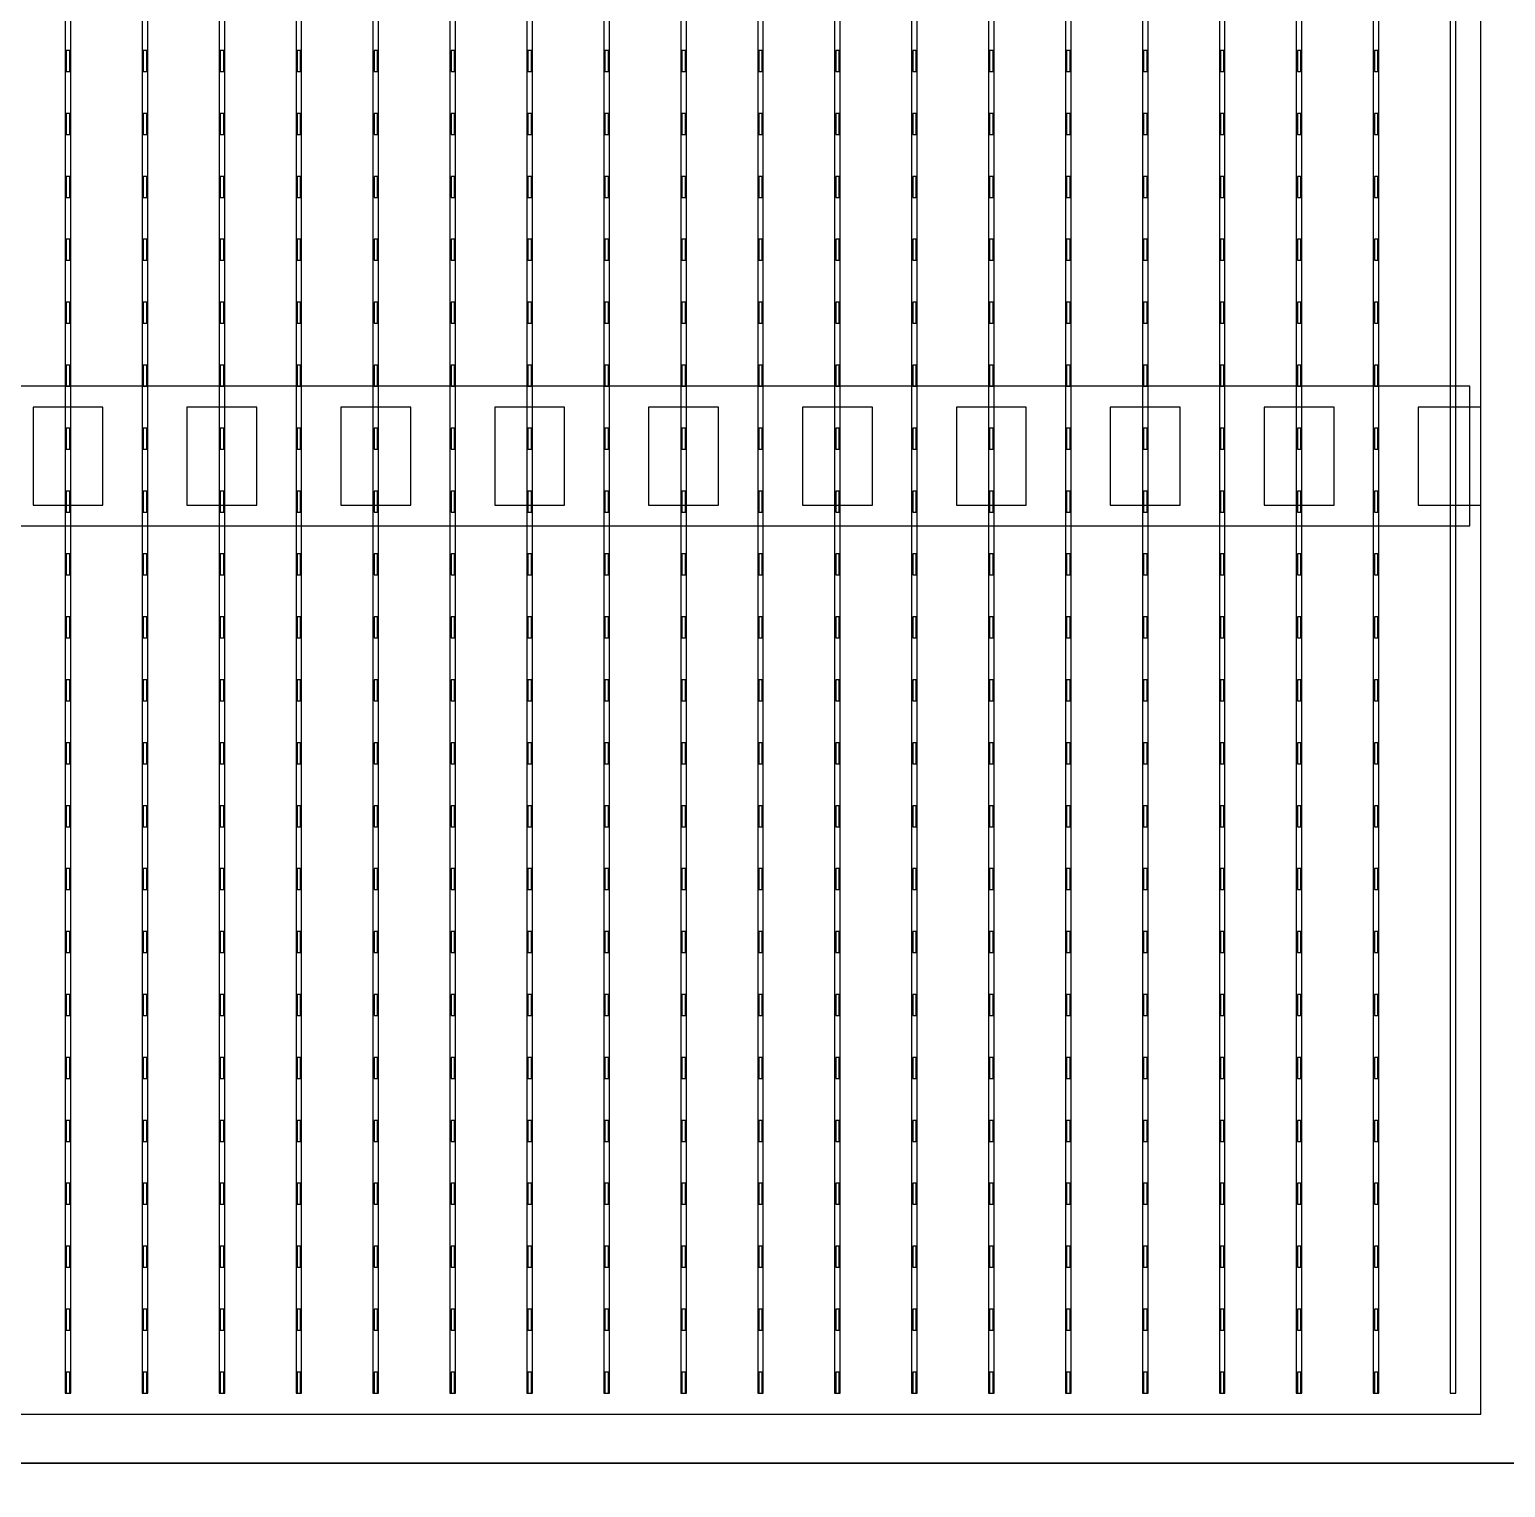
# Model space of a CAD drawing. Header units: millimetres. Extents: x -18 to 142, y -7 to 153.
# Drawn here: x 72.34 to 82.89, y 103.83 to 114.25 of the extents above; entities that cross this region are included whole.
import ezdxf

# ---------------------------------------------------------------- set-up
doc = ezdxf.new("R2010")
doc.units = ezdxf.units.MM
for name, color, linetype in [('BUSBARS', 3, 'Continuous'), ('CELLS', 5, 'Continuous'), ('CONTACT_PADS', 2, 'Continuous'), ('DICING', 4, 'Continuous'), ('FINGERS', 1, 'Continuous'), ('INSULATION', 2, 'Continuous')]:
    doc.layers.add(name, color=color, linetype=linetype)

msp = doc.modelspace()

# ---------------------------------------------------------------- linework, layer by layer
at = {"layer": 'BUSBARS'}
msp.add_lwpolyline([(82.64, 110.7), (82.64, 111.7), (62.6, 111.7), (62.6, 110.7), (82.64, 110.7)], close=True, dxfattribs=at)
at = {"layer": 'CELLS'}
for points in [[(83.07, 104), (83.07, 124.9), (62.17, 124.9), (62.17, 104), (83.07, 104)], [(83.07, 83.1), (83.07, 104), (62.17, 104), (62.17, 83.1), (83.07, 83.1)]]:
    msp.add_lwpolyline(points, close=True, dxfattribs=at)
at = {"layer": 'CONTACT_PADS'}
for points in [[(72.633, 113.95), (72.633, 114.1), (72.608, 114.1), (72.608, 113.95), (72.633, 113.95)], [(73.183, 113.95), (73.183, 114.1), (73.158, 114.1), (73.158, 113.95), (73.183, 113.95)], [(73.733, 113.95), (73.733, 114.1), (73.708, 114.1), (73.708, 113.95), (73.733, 113.95)], [(74.283, 113.95), (74.283, 114.1), (74.258, 114.1), (74.258, 113.95), (74.283, 113.95)], [(74.833, 113.95), (74.833, 114.1), (74.808, 114.1), (74.808, 113.95), (74.833, 113.95)], [(75.383, 113.95), (75.383, 114.1), (75.358, 114.1), (75.358, 113.95), (75.383, 113.95)], [(75.933, 113.95), (75.933, 114.1), (75.908, 114.1), (75.908, 113.95), (75.933, 113.95)], [(76.483, 113.95), (76.483, 114.1), (76.458, 114.1), (76.458, 113.95), (76.483, 113.95)], [(77.033, 113.95), (77.033, 114.1), (77.008, 114.1), (77.008, 113.95), (77.033, 113.95)], [(77.583, 113.95), (77.583, 114.1), (77.558, 114.1), (77.558, 113.95), (77.583, 113.95)], [(78.133, 113.95), (78.133, 114.1), (78.108, 114.1), (78.108, 113.95), (78.133, 113.95)], [(78.683, 113.95), (78.683, 114.1), (78.658, 114.1), (78.658, 113.95), (78.683, 113.95)], [(79.233, 113.95), (79.233, 114.1), (79.208, 114.1), (79.208, 113.95), (79.233, 113.95)], [(79.783, 113.95), (79.783, 114.1), (79.758, 114.1), (79.758, 113.95), (79.783, 113.95)], [(80.333, 113.95), (80.333, 114.1), (80.308, 114.1), (80.308, 113.95), (80.333, 113.95)], [(80.883, 113.95), (80.883, 114.1), (80.858, 114.1), (80.858, 113.95), (80.883, 113.95)], [(81.433, 113.95), (81.433, 114.1), (81.408, 114.1), (81.408, 113.95), (81.433, 113.95)], [(81.983, 113.95), (81.983, 114.1), (81.958, 114.1), (81.958, 113.95), (81.983, 113.95)], [(72.633, 113.5), (72.633, 113.65), (72.608, 113.65), (72.608, 113.5), (72.633, 113.5)], [(73.183, 113.5), (73.183, 113.65), (73.158, 113.65), (73.158, 113.5), (73.183, 113.5)], [(73.733, 113.5), (73.733, 113.65), (73.708, 113.65), (73.708, 113.5), (73.733, 113.5)], [(74.283, 113.5), (74.283, 113.65), (74.258, 113.65), (74.258, 113.5), (74.283, 113.5)], [(74.833, 113.5), (74.833, 113.65), (74.808, 113.65), (74.808, 113.5), (74.833, 113.5)], [(75.383, 113.5), (75.383, 113.65), (75.358, 113.65), (75.358, 113.5), (75.383, 113.5)], [(75.933, 113.5), (75.933, 113.65), (75.908, 113.65), (75.908, 113.5), (75.933, 113.5)], [(76.483, 113.5), (76.483, 113.65), (76.458, 113.65), (76.458, 113.5), (76.483, 113.5)], [(77.033, 113.5), (77.033, 113.65), (77.008, 113.65), (77.008, 113.5), (77.033, 113.5)], [(77.583, 113.5), (77.583, 113.65), (77.558, 113.65), (77.558, 113.5), (77.583, 113.5)], [(78.133, 113.5), (78.133, 113.65), (78.108, 113.65), (78.108, 113.5), (78.133, 113.5)], [(78.683, 113.5), (78.683, 113.65), (78.658, 113.65), (78.658, 113.5), (78.683, 113.5)], [(79.233, 113.5), (79.233, 113.65), (79.208, 113.65), (79.208, 113.5), (79.233, 113.5)], [(79.783, 113.5), (79.783, 113.65), (79.758, 113.65), (79.758, 113.5), (79.783, 113.5)], [(80.333, 113.5), (80.333, 113.65), (80.308, 113.65), (80.308, 113.5), (80.333, 113.5)], [(80.883, 113.5), (80.883, 113.65), (80.858, 113.65), (80.858, 113.5), (80.883, 113.5)], [(81.433, 113.5), (81.433, 113.65), (81.408, 113.65), (81.408, 113.5), (81.433, 113.5)], [(81.983, 113.5), (81.983, 113.65), (81.958, 113.65), (81.958, 113.5), (81.983, 113.5)], [(72.633, 113.05), (72.633, 113.2), (72.608, 113.2), (72.608, 113.05), (72.633, 113.05)], [(73.183, 113.05), (73.183, 113.2), (73.158, 113.2), (73.158, 113.05), (73.183, 113.05)], [(73.733, 113.05), (73.733, 113.2), (73.708, 113.2), (73.708, 113.05), (73.733, 113.05)], [(74.283, 113.05), (74.283, 113.2), (74.258, 113.2), (74.258, 113.05), (74.283, 113.05)], [(74.833, 113.05), (74.833, 113.2), (74.808, 113.2), (74.808, 113.05), (74.833, 113.05)], [(75.383, 113.05), (75.383, 113.2), (75.358, 113.2), (75.358, 113.05), (75.383, 113.05)], [(75.933, 113.05), (75.933, 113.2), (75.908, 113.2), (75.908, 113.05), (75.933, 113.05)], [(76.483, 113.05), (76.483, 113.2), (76.458, 113.2), (76.458, 113.05), (76.483, 113.05)], [(77.033, 113.05), (77.033, 113.2), (77.008, 113.2), (77.008, 113.05), (77.033, 113.05)], [(77.583, 113.05), (77.583, 113.2), (77.558, 113.2), (77.558, 113.05), (77.583, 113.05)], [(78.133, 113.05), (78.133, 113.2), (78.108, 113.2), (78.108, 113.05), (78.133, 113.05)], [(78.683, 113.05), (78.683, 113.2), (78.658, 113.2), (78.658, 113.05), (78.683, 113.05)], [(79.233, 113.05), (79.233, 113.2), (79.208, 113.2), (79.208, 113.05), (79.233, 113.05)], [(79.783, 113.05), (79.783, 113.2), (79.758, 113.2), (79.758, 113.05), (79.783, 113.05)], [(80.333, 113.05), (80.333, 113.2), (80.308, 113.2), (80.308, 113.05), (80.333, 113.05)], [(80.883, 113.05), (80.883, 113.2), (80.858, 113.2), (80.858, 113.05), (80.883, 113.05)], [(81.433, 113.05), (81.433, 113.2), (81.408, 113.2), (81.408, 113.05), (81.433, 113.05)], [(81.983, 113.05), (81.983, 113.2), (81.958, 113.2), (81.958, 113.05), (81.983, 113.05)], [(72.633, 112.6), (72.633, 112.75), (72.608, 112.75), (72.608, 112.6), (72.633, 112.6)], [(73.183, 112.6), (73.183, 112.75), (73.158, 112.75), (73.158, 112.6), (73.183, 112.6)], [(73.733, 112.6), (73.733, 112.75), (73.708, 112.75), (73.708, 112.6), (73.733, 112.6)], [(74.283, 112.6), (74.283, 112.75), (74.258, 112.75), (74.258, 112.6), (74.283, 112.6)], [(74.833, 112.6), (74.833, 112.75), (74.808, 112.75), (74.808, 112.6), (74.833, 112.6)], [(75.383, 112.6), (75.383, 112.75), (75.358, 112.75), (75.358, 112.6), (75.383, 112.6)], [(75.933, 112.6), (75.933, 112.75), (75.908, 112.75), (75.908, 112.6), (75.933, 112.6)], [(76.483, 112.6), (76.483, 112.75), (76.458, 112.75), (76.458, 112.6), (76.483, 112.6)], [(77.033, 112.6), (77.033, 112.75), (77.008, 112.75), (77.008, 112.6), (77.033, 112.6)], [(77.583, 112.6), (77.583, 112.75), (77.558, 112.75), (77.558, 112.6), (77.583, 112.6)], [(78.133, 112.6), (78.133, 112.75), (78.108, 112.75), (78.108, 112.6), (78.133, 112.6)], [(78.683, 112.6), (78.683, 112.75), (78.658, 112.75), (78.658, 112.6), (78.683, 112.6)], [(79.233, 112.6), (79.233, 112.75), (79.208, 112.75), (79.208, 112.6), (79.233, 112.6)], [(79.783, 112.6), (79.783, 112.75), (79.758, 112.75), (79.758, 112.6), (79.783, 112.6)], [(80.333, 112.6), (80.333, 112.75), (80.308, 112.75), (80.308, 112.6), (80.333, 112.6)], [(80.883, 112.6), (80.883, 112.75), (80.858, 112.75), (80.858, 112.6), (80.883, 112.6)], [(81.433, 112.6), (81.433, 112.75), (81.408, 112.75), (81.408, 112.6), (81.433, 112.6)], [(81.983, 112.6), (81.983, 112.75), (81.958, 112.75), (81.958, 112.6), (81.983, 112.6)], [(72.633, 112.15), (72.633, 112.3), (72.608, 112.3), (72.608, 112.15), (72.633, 112.15)], [(73.183, 112.15), (73.183, 112.3), (73.158, 112.3), (73.158, 112.15), (73.183, 112.15)], [(73.733, 112.15), (73.733, 112.3), (73.708, 112.3), (73.708, 112.15), (73.733, 112.15)], [(74.283, 112.15), (74.283, 112.3), (74.258, 112.3), (74.258, 112.15), (74.283, 112.15)], [(74.833, 112.15), (74.833, 112.3), (74.808, 112.3), (74.808, 112.15), (74.833, 112.15)], [(75.383, 112.15), (75.383, 112.3), (75.358, 112.3), (75.358, 112.15), (75.383, 112.15)], [(75.933, 112.15), (75.933, 112.3), (75.908, 112.3), (75.908, 112.15), (75.933, 112.15)], [(76.483, 112.15), (76.483, 112.3), (76.458, 112.3), (76.458, 112.15), (76.483, 112.15)], [(77.033, 112.15), (77.033, 112.3), (77.008, 112.3), (77.008, 112.15), (77.033, 112.15)], [(77.583, 112.15), (77.583, 112.3), (77.558, 112.3), (77.558, 112.15), (77.583, 112.15)], [(78.133, 112.15), (78.133, 112.3), (78.108, 112.3), (78.108, 112.15), (78.133, 112.15)], [(78.683, 112.15), (78.683, 112.3), (78.658, 112.3), (78.658, 112.15), (78.683, 112.15)], [(79.233, 112.15), (79.233, 112.3), (79.208, 112.3), (79.208, 112.15), (79.233, 112.15)], [(79.783, 112.15), (79.783, 112.3), (79.758, 112.3), (79.758, 112.15), (79.783, 112.15)], [(80.333, 112.15), (80.333, 112.3), (80.308, 112.3), (80.308, 112.15), (80.333, 112.15)], [(80.883, 112.15), (80.883, 112.3), (80.858, 112.3), (80.858, 112.15), (80.883, 112.15)], [(81.433, 112.15), (81.433, 112.3), (81.408, 112.3), (81.408, 112.15), (81.433, 112.15)], [(81.983, 112.15), (81.983, 112.3), (81.958, 112.3), (81.958, 112.15), (81.983, 112.15)], [(72.633, 111.7), (72.633, 111.85), (72.608, 111.85), (72.608, 111.7), (72.633, 111.7)], [(73.183, 111.7), (73.183, 111.85), (73.158, 111.85), (73.158, 111.7), (73.183, 111.7)], [(73.733, 111.7), (73.733, 111.85), (73.708, 111.85), (73.708, 111.7), (73.733, 111.7)], [(74.283, 111.7), (74.283, 111.85), (74.258, 111.85), (74.258, 111.7), (74.283, 111.7)], [(74.833, 111.7), (74.833, 111.85), (74.808, 111.85), (74.808, 111.7), (74.833, 111.7)], [(75.383, 111.7), (75.383, 111.85), (75.358, 111.85), (75.358, 111.7), (75.383, 111.7)], [(75.933, 111.7), (75.933, 111.85), (75.908, 111.85), (75.908, 111.7), (75.933, 111.7)], [(76.483, 111.7), (76.483, 111.85), (76.458, 111.85), (76.458, 111.7), (76.483, 111.7)], [(77.033, 111.7), (77.033, 111.85), (77.008, 111.85), (77.008, 111.7), (77.033, 111.7)], [(77.583, 111.7), (77.583, 111.85), (77.558, 111.85), (77.558, 111.7), (77.583, 111.7)], [(78.133, 111.7), (78.133, 111.85), (78.108, 111.85), (78.108, 111.7), (78.133, 111.7)], [(78.683, 111.7), (78.683, 111.85), (78.658, 111.85), (78.658, 111.7), (78.683, 111.7)], [(79.233, 111.7), (79.233, 111.85), (79.208, 111.85), (79.208, 111.7), (79.233, 111.7)], [(79.783, 111.7), (79.783, 111.85), (79.758, 111.85), (79.758, 111.7), (79.783, 111.7)], [(80.333, 111.7), (80.333, 111.85), (80.308, 111.85), (80.308, 111.7), (80.333, 111.7)], [(80.883, 111.7), (80.883, 111.85), (80.858, 111.85), (80.858, 111.7), (80.883, 111.7)], [(81.433, 111.7), (81.433, 111.85), (81.408, 111.85), (81.408, 111.7), (81.433, 111.7)], [(81.983, 111.7), (81.983, 111.85), (81.958, 111.85), (81.958, 111.7), (81.983, 111.7)], [(72.633, 111.25), (72.633, 111.4), (72.608, 111.4), (72.608, 111.25), (72.633, 111.25)], [(73.183, 111.25), (73.183, 111.4), (73.158, 111.4), (73.158, 111.25), (73.183, 111.25)], [(73.733, 111.25), (73.733, 111.4), (73.708, 111.4), (73.708, 111.25), (73.733, 111.25)], [(74.283, 111.25), (74.283, 111.4), (74.258, 111.4), (74.258, 111.25), (74.283, 111.25)], [(74.833, 111.25), (74.833, 111.4), (74.808, 111.4), (74.808, 111.25), (74.833, 111.25)], [(75.383, 111.25), (75.383, 111.4), (75.358, 111.4), (75.358, 111.25), (75.383, 111.25)], [(75.933, 111.25), (75.933, 111.4), (75.908, 111.4), (75.908, 111.25), (75.933, 111.25)], [(76.483, 111.25), (76.483, 111.4), (76.458, 111.4), (76.458, 111.25), (76.483, 111.25)], [(77.033, 111.25), (77.033, 111.4), (77.008, 111.4), (77.008, 111.25), (77.033, 111.25)], [(77.583, 111.25), (77.583, 111.4), (77.558, 111.4), (77.558, 111.25), (77.583, 111.25)], [(78.133, 111.25), (78.133, 111.4), (78.108, 111.4), (78.108, 111.25), (78.133, 111.25)], [(78.683, 111.25), (78.683, 111.4), (78.658, 111.4), (78.658, 111.25), (78.683, 111.25)], [(79.233, 111.25), (79.233, 111.4), (79.208, 111.4), (79.208, 111.25), (79.233, 111.25)], [(79.783, 111.25), (79.783, 111.4), (79.758, 111.4), (79.758, 111.25), (79.783, 111.25)], [(80.333, 111.25), (80.333, 111.4), (80.308, 111.4), (80.308, 111.25), (80.333, 111.25)], [(80.883, 111.25), (80.883, 111.4), (80.858, 111.4), (80.858, 111.25), (80.883, 111.25)], [(81.433, 111.25), (81.433, 111.4), (81.408, 111.4), (81.408, 111.25), (81.433, 111.25)], [(81.983, 111.25), (81.983, 111.4), (81.958, 111.4), (81.958, 111.25), (81.983, 111.25)], [(72.633, 110.8), (72.633, 110.95), (72.608, 110.95), (72.608, 110.8), (72.633, 110.8)], [(73.183, 110.8), (73.183, 110.95), (73.158, 110.95), (73.158, 110.8), (73.183, 110.8)], [(73.733, 110.8), (73.733, 110.95), (73.708, 110.95), (73.708, 110.8), (73.733, 110.8)], [(74.283, 110.8), (74.283, 110.95), (74.258, 110.95), (74.258, 110.8), (74.283, 110.8)], [(74.833, 110.8), (74.833, 110.95), (74.808, 110.95), (74.808, 110.8), (74.833, 110.8)], [(75.383, 110.8), (75.383, 110.95), (75.358, 110.95), (75.358, 110.8), (75.383, 110.8)], [(75.933, 110.8), (75.933, 110.95), (75.908, 110.95), (75.908, 110.8), (75.933, 110.8)], [(76.483, 110.8), (76.483, 110.95), (76.458, 110.95), (76.458, 110.8), (76.483, 110.8)], [(77.033, 110.8), (77.033, 110.95), (77.008, 110.95), (77.008, 110.8), (77.033, 110.8)], [(77.583, 110.8), (77.583, 110.95), (77.558, 110.95), (77.558, 110.8), (77.583, 110.8)], [(78.133, 110.8), (78.133, 110.95), (78.108, 110.95), (78.108, 110.8), (78.133, 110.8)], [(78.683, 110.8), (78.683, 110.95), (78.658, 110.95), (78.658, 110.8), (78.683, 110.8)], [(79.233, 110.8), (79.233, 110.95), (79.208, 110.95), (79.208, 110.8), (79.233, 110.8)], [(79.783, 110.8), (79.783, 110.95), (79.758, 110.95), (79.758, 110.8), (79.783, 110.8)], [(80.333, 110.8), (80.333, 110.95), (80.308, 110.95), (80.308, 110.8), (80.333, 110.8)], [(80.883, 110.8), (80.883, 110.95), (80.858, 110.95), (80.858, 110.8), (80.883, 110.8)], [(81.433, 110.8), (81.433, 110.95), (81.408, 110.95), (81.408, 110.8), (81.433, 110.8)], [(81.983, 110.8), (81.983, 110.95), (81.958, 110.95), (81.958, 110.8), (81.983, 110.8)], [(72.633, 110.35), (72.633, 110.5), (72.608, 110.5), (72.608, 110.35), (72.633, 110.35)], [(73.183, 110.35), (73.183, 110.5), (73.158, 110.5), (73.158, 110.35), (73.183, 110.35)], [(73.733, 110.35), (73.733, 110.5), (73.708, 110.5), (73.708, 110.35), (73.733, 110.35)], [(74.283, 110.35), (74.283, 110.5), (74.258, 110.5), (74.258, 110.35), (74.283, 110.35)], [(74.833, 110.35), (74.833, 110.5), (74.808, 110.5), (74.808, 110.35), (74.833, 110.35)], [(75.383, 110.35), (75.383, 110.5), (75.358, 110.5), (75.358, 110.35), (75.383, 110.35)], [(75.933, 110.35), (75.933, 110.5), (75.908, 110.5), (75.908, 110.35), (75.933, 110.35)], [(76.483, 110.35), (76.483, 110.5), (76.458, 110.5), (76.458, 110.35), (76.483, 110.35)], [(77.033, 110.35), (77.033, 110.5), (77.008, 110.5), (77.008, 110.35), (77.033, 110.35)], [(77.583, 110.35), (77.583, 110.5), (77.558, 110.5), (77.558, 110.35), (77.583, 110.35)], [(78.133, 110.35), (78.133, 110.5), (78.108, 110.5), (78.108, 110.35), (78.133, 110.35)], [(78.683, 110.35), (78.683, 110.5), (78.658, 110.5), (78.658, 110.35), (78.683, 110.35)], [(79.233, 110.35), (79.233, 110.5), (79.208, 110.5), (79.208, 110.35), (79.233, 110.35)], [(79.783, 110.35), (79.783, 110.5), (79.758, 110.5), (79.758, 110.35), (79.783, 110.35)], [(80.333, 110.35), (80.333, 110.5), (80.308, 110.5), (80.308, 110.35), (80.333, 110.35)], [(80.883, 110.35), (80.883, 110.5), (80.858, 110.5), (80.858, 110.35), (80.883, 110.35)], [(81.433, 110.35), (81.433, 110.5), (81.408, 110.5), (81.408, 110.35), (81.433, 110.35)], [(81.983, 110.35), (81.983, 110.5), (81.958, 110.5), (81.958, 110.35), (81.983, 110.35)], [(72.633, 109.9), (72.633, 110.05), (72.608, 110.05), (72.608, 109.9), (72.633, 109.9)], [(73.183, 109.9), (73.183, 110.05), (73.158, 110.05), (73.158, 109.9), (73.183, 109.9)], [(73.733, 109.9), (73.733, 110.05), (73.708, 110.05), (73.708, 109.9), (73.733, 109.9)], [(74.283, 109.9), (74.283, 110.05), (74.258, 110.05), (74.258, 109.9), (74.283, 109.9)], [(74.833, 109.9), (74.833, 110.05), (74.808, 110.05), (74.808, 109.9), (74.833, 109.9)], [(75.383, 109.9), (75.383, 110.05), (75.358, 110.05), (75.358, 109.9), (75.383, 109.9)], [(75.933, 109.9), (75.933, 110.05), (75.908, 110.05), (75.908, 109.9), (75.933, 109.9)], [(76.483, 109.9), (76.483, 110.05), (76.458, 110.05), (76.458, 109.9), (76.483, 109.9)], [(77.033, 109.9), (77.033, 110.05), (77.008, 110.05), (77.008, 109.9), (77.033, 109.9)], [(77.583, 109.9), (77.583, 110.05), (77.558, 110.05), (77.558, 109.9), (77.583, 109.9)], [(78.133, 109.9), (78.133, 110.05), (78.108, 110.05), (78.108, 109.9), (78.133, 109.9)], [(78.683, 109.9), (78.683, 110.05), (78.658, 110.05), (78.658, 109.9), (78.683, 109.9)], [(79.233, 109.9), (79.233, 110.05), (79.208, 110.05), (79.208, 109.9), (79.233, 109.9)], [(79.783, 109.9), (79.783, 110.05), (79.758, 110.05), (79.758, 109.9), (79.783, 109.9)], [(80.333, 109.9), (80.333, 110.05), (80.308, 110.05), (80.308, 109.9), (80.333, 109.9)], [(80.883, 109.9), (80.883, 110.05), (80.858, 110.05), (80.858, 109.9), (80.883, 109.9)], [(81.433, 109.9), (81.433, 110.05), (81.408, 110.05), (81.408, 109.9), (81.433, 109.9)], [(81.983, 109.9), (81.983, 110.05), (81.958, 110.05), (81.958, 109.9), (81.983, 109.9)], [(72.633, 109.45), (72.633, 109.6), (72.608, 109.6), (72.608, 109.45), (72.633, 109.45)], [(73.183, 109.45), (73.183, 109.6), (73.158, 109.6), (73.158, 109.45), (73.183, 109.45)], [(73.733, 109.45), (73.733, 109.6), (73.708, 109.6), (73.708, 109.45), (73.733, 109.45)], [(74.283, 109.45), (74.283, 109.6), (74.258, 109.6), (74.258, 109.45), (74.283, 109.45)], [(74.833, 109.45), (74.833, 109.6), (74.808, 109.6), (74.808, 109.45), (74.833, 109.45)], [(75.383, 109.45), (75.383, 109.6), (75.358, 109.6), (75.358, 109.45), (75.383, 109.45)], [(75.933, 109.45), (75.933, 109.6), (75.908, 109.6), (75.908, 109.45), (75.933, 109.45)], [(76.483, 109.45), (76.483, 109.6), (76.458, 109.6), (76.458, 109.45), (76.483, 109.45)], [(77.033, 109.45), (77.033, 109.6), (77.008, 109.6), (77.008, 109.45), (77.033, 109.45)], [(77.583, 109.45), (77.583, 109.6), (77.558, 109.6), (77.558, 109.45), (77.583, 109.45)], [(78.133, 109.45), (78.133, 109.6), (78.108, 109.6), (78.108, 109.45), (78.133, 109.45)], [(78.683, 109.45), (78.683, 109.6), (78.658, 109.6), (78.658, 109.45), (78.683, 109.45)], [(79.233, 109.45), (79.233, 109.6), (79.208, 109.6), (79.208, 109.45), (79.233, 109.45)], [(79.783, 109.45), (79.783, 109.6), (79.758, 109.6), (79.758, 109.45), (79.783, 109.45)], [(80.333, 109.45), (80.333, 109.6), (80.308, 109.6), (80.308, 109.45), (80.333, 109.45)], [(80.883, 109.45), (80.883, 109.6), (80.858, 109.6), (80.858, 109.45), (80.883, 109.45)], [(81.433, 109.45), (81.433, 109.6), (81.408, 109.6), (81.408, 109.45), (81.433, 109.45)], [(81.983, 109.45), (81.983, 109.6), (81.958, 109.6), (81.958, 109.45), (81.983, 109.45)], [(72.633, 109), (72.633, 109.15), (72.608, 109.15), (72.608, 109), (72.633, 109)], [(73.183, 109), (73.183, 109.15), (73.158, 109.15), (73.158, 109), (73.183, 109)], [(73.733, 109), (73.733, 109.15), (73.708, 109.15), (73.708, 109), (73.733, 109)], [(74.283, 109), (74.283, 109.15), (74.258, 109.15), (74.258, 109), (74.283, 109)], [(74.833, 109), (74.833, 109.15), (74.808, 109.15), (74.808, 109), (74.833, 109)], [(75.383, 109), (75.383, 109.15), (75.358, 109.15), (75.358, 109), (75.383, 109)], [(75.933, 109), (75.933, 109.15), (75.908, 109.15), (75.908, 109), (75.933, 109)], [(76.483, 109), (76.483, 109.15), (76.458, 109.15), (76.458, 109), (76.483, 109)], [(77.033, 109), (77.033, 109.15), (77.008, 109.15), (77.008, 109), (77.033, 109)], [(77.583, 109), (77.583, 109.15), (77.558, 109.15), (77.558, 109), (77.583, 109)], [(78.133, 109), (78.133, 109.15), (78.108, 109.15), (78.108, 109), (78.133, 109)], [(78.683, 109), (78.683, 109.15), (78.658, 109.15), (78.658, 109), (78.683, 109)], [(79.233, 109), (79.233, 109.15), (79.208, 109.15), (79.208, 109), (79.233, 109)], [(79.783, 109), (79.783, 109.15), (79.758, 109.15), (79.758, 109), (79.783, 109)], [(80.333, 109), (80.333, 109.15), (80.308, 109.15), (80.308, 109), (80.333, 109)], [(80.883, 109), (80.883, 109.15), (80.858, 109.15), (80.858, 109), (80.883, 109)], [(81.433, 109), (81.433, 109.15), (81.408, 109.15), (81.408, 109), (81.433, 109)], [(81.983, 109), (81.983, 109.15), (81.958, 109.15), (81.958, 109), (81.983, 109)], [(72.633, 108.55), (72.633, 108.7), (72.608, 108.7), (72.608, 108.55), (72.633, 108.55)], [(73.183, 108.55), (73.183, 108.7), (73.158, 108.7), (73.158, 108.55), (73.183, 108.55)], [(73.733, 108.55), (73.733, 108.7), (73.708, 108.7), (73.708, 108.55), (73.733, 108.55)], [(74.283, 108.55), (74.283, 108.7), (74.258, 108.7), (74.258, 108.55), (74.283, 108.55)], [(74.833, 108.55), (74.833, 108.7), (74.808, 108.7), (74.808, 108.55), (74.833, 108.55)], [(75.383, 108.55), (75.383, 108.7), (75.358, 108.7), (75.358, 108.55), (75.383, 108.55)], [(75.933, 108.55), (75.933, 108.7), (75.908, 108.7), (75.908, 108.55), (75.933, 108.55)], [(76.483, 108.55), (76.483, 108.7), (76.458, 108.7), (76.458, 108.55), (76.483, 108.55)], [(77.033, 108.55), (77.033, 108.7), (77.008, 108.7), (77.008, 108.55), (77.033, 108.55)], [(77.583, 108.55), (77.583, 108.7), (77.558, 108.7), (77.558, 108.55), (77.583, 108.55)], [(78.133, 108.55), (78.133, 108.7), (78.108, 108.7), (78.108, 108.55), (78.133, 108.55)], [(78.683, 108.55), (78.683, 108.7), (78.658, 108.7), (78.658, 108.55), (78.683, 108.55)], [(79.233, 108.55), (79.233, 108.7), (79.208, 108.7), (79.208, 108.55), (79.233, 108.55)], [(79.783, 108.55), (79.783, 108.7), (79.758, 108.7), (79.758, 108.55), (79.783, 108.55)], [(80.333, 108.55), (80.333, 108.7), (80.308, 108.7), (80.308, 108.55), (80.333, 108.55)], [(80.883, 108.55), (80.883, 108.7), (80.858, 108.7), (80.858, 108.55), (80.883, 108.55)], [(81.433, 108.55), (81.433, 108.7), (81.408, 108.7), (81.408, 108.55), (81.433, 108.55)], [(81.983, 108.55), (81.983, 108.7), (81.958, 108.7), (81.958, 108.55), (81.983, 108.55)], [(72.633, 108.1), (72.633, 108.25), (72.608, 108.25), (72.608, 108.1), (72.633, 108.1)], [(73.183, 108.1), (73.183, 108.25), (73.158, 108.25), (73.158, 108.1), (73.183, 108.1)], [(73.733, 108.1), (73.733, 108.25), (73.708, 108.25), (73.708, 108.1), (73.733, 108.1)], [(74.283, 108.1), (74.283, 108.25), (74.258, 108.25), (74.258, 108.1), (74.283, 108.1)], [(74.833, 108.1), (74.833, 108.25), (74.808, 108.25), (74.808, 108.1), (74.833, 108.1)], [(75.383, 108.1), (75.383, 108.25), (75.358, 108.25), (75.358, 108.1), (75.383, 108.1)], [(75.933, 108.1), (75.933, 108.25), (75.908, 108.25), (75.908, 108.1), (75.933, 108.1)], [(76.483, 108.1), (76.483, 108.25), (76.458, 108.25), (76.458, 108.1), (76.483, 108.1)], [(77.033, 108.1), (77.033, 108.25), (77.008, 108.25), (77.008, 108.1), (77.033, 108.1)], [(77.583, 108.1), (77.583, 108.25), (77.558, 108.25), (77.558, 108.1), (77.583, 108.1)], [(78.133, 108.1), (78.133, 108.25), (78.108, 108.25), (78.108, 108.1), (78.133, 108.1)], [(78.683, 108.1), (78.683, 108.25), (78.658, 108.25), (78.658, 108.1), (78.683, 108.1)], [(79.233, 108.1), (79.233, 108.25), (79.208, 108.25), (79.208, 108.1), (79.233, 108.1)], [(79.783, 108.1), (79.783, 108.25), (79.758, 108.25), (79.758, 108.1), (79.783, 108.1)], [(80.333, 108.1), (80.333, 108.25), (80.308, 108.25), (80.308, 108.1), (80.333, 108.1)], [(80.883, 108.1), (80.883, 108.25), (80.858, 108.25), (80.858, 108.1), (80.883, 108.1)], [(81.433, 108.1), (81.433, 108.25), (81.408, 108.25), (81.408, 108.1), (81.433, 108.1)], [(81.983, 108.1), (81.983, 108.25), (81.958, 108.25), (81.958, 108.1), (81.983, 108.1)], [(72.633, 107.65), (72.633, 107.8), (72.608, 107.8), (72.608, 107.65), (72.633, 107.65)], [(73.183, 107.65), (73.183, 107.8), (73.158, 107.8), (73.158, 107.65), (73.183, 107.65)], [(73.733, 107.65), (73.733, 107.8), (73.708, 107.8), (73.708, 107.65), (73.733, 107.65)], [(74.283, 107.65), (74.283, 107.8), (74.258, 107.8), (74.258, 107.65), (74.283, 107.65)], [(74.833, 107.65), (74.833, 107.8), (74.808, 107.8), (74.808, 107.65), (74.833, 107.65)], [(75.383, 107.65), (75.383, 107.8), (75.358, 107.8), (75.358, 107.65), (75.383, 107.65)], [(75.933, 107.65), (75.933, 107.8), (75.908, 107.8), (75.908, 107.65), (75.933, 107.65)], [(76.483, 107.65), (76.483, 107.8), (76.458, 107.8), (76.458, 107.65), (76.483, 107.65)], [(77.033, 107.65), (77.033, 107.8), (77.008, 107.8), (77.008, 107.65), (77.033, 107.65)], [(77.583, 107.65), (77.583, 107.8), (77.558, 107.8), (77.558, 107.65), (77.583, 107.65)], [(78.133, 107.65), (78.133, 107.8), (78.108, 107.8), (78.108, 107.65), (78.133, 107.65)], [(78.683, 107.65), (78.683, 107.8), (78.658, 107.8), (78.658, 107.65), (78.683, 107.65)], [(79.233, 107.65), (79.233, 107.8), (79.208, 107.8), (79.208, 107.65), (79.233, 107.65)], [(79.783, 107.65), (79.783, 107.8), (79.758, 107.8), (79.758, 107.65), (79.783, 107.65)], [(80.333, 107.65), (80.333, 107.8), (80.308, 107.8), (80.308, 107.65), (80.333, 107.65)], [(80.883, 107.65), (80.883, 107.8), (80.858, 107.8), (80.858, 107.65), (80.883, 107.65)], [(81.433, 107.65), (81.433, 107.8), (81.408, 107.8), (81.408, 107.65), (81.433, 107.65)], [(81.983, 107.65), (81.983, 107.8), (81.958, 107.8), (81.958, 107.65), (81.983, 107.65)], [(72.633, 107.2), (72.633, 107.35), (72.608, 107.35), (72.608, 107.2), (72.633, 107.2)], [(73.183, 107.2), (73.183, 107.35), (73.158, 107.35), (73.158, 107.2), (73.183, 107.2)], [(73.733, 107.2), (73.733, 107.35), (73.708, 107.35), (73.708, 107.2), (73.733, 107.2)], [(74.283, 107.2), (74.283, 107.35), (74.258, 107.35), (74.258, 107.2), (74.283, 107.2)], [(74.833, 107.2), (74.833, 107.35), (74.808, 107.35), (74.808, 107.2), (74.833, 107.2)], [(75.383, 107.2), (75.383, 107.35), (75.358, 107.35), (75.358, 107.2), (75.383, 107.2)], [(75.933, 107.2), (75.933, 107.35), (75.908, 107.35), (75.908, 107.2), (75.933, 107.2)], [(76.483, 107.2), (76.483, 107.35), (76.458, 107.35), (76.458, 107.2), (76.483, 107.2)], [(77.033, 107.2), (77.033, 107.35), (77.008, 107.35), (77.008, 107.2), (77.033, 107.2)], [(77.583, 107.2), (77.583, 107.35), (77.558, 107.35), (77.558, 107.2), (77.583, 107.2)], [(78.133, 107.2), (78.133, 107.35), (78.108, 107.35), (78.108, 107.2), (78.133, 107.2)], [(78.683, 107.2), (78.683, 107.35), (78.658, 107.35), (78.658, 107.2), (78.683, 107.2)], [(79.233, 107.2), (79.233, 107.35), (79.208, 107.35), (79.208, 107.2), (79.233, 107.2)], [(79.783, 107.2), (79.783, 107.35), (79.758, 107.35), (79.758, 107.2), (79.783, 107.2)], [(80.333, 107.2), (80.333, 107.35), (80.308, 107.35), (80.308, 107.2), (80.333, 107.2)], [(80.883, 107.2), (80.883, 107.35), (80.858, 107.35), (80.858, 107.2), (80.883, 107.2)], [(81.433, 107.2), (81.433, 107.35), (81.408, 107.35), (81.408, 107.2), (81.433, 107.2)], [(81.983, 107.2), (81.983, 107.35), (81.958, 107.35), (81.958, 107.2), (81.983, 107.2)], [(72.633, 106.75), (72.633, 106.9), (72.608, 106.9), (72.608, 106.75), (72.633, 106.75)], [(73.183, 106.75), (73.183, 106.9), (73.158, 106.9), (73.158, 106.75), (73.183, 106.75)], [(73.733, 106.75), (73.733, 106.9), (73.708, 106.9), (73.708, 106.75), (73.733, 106.75)], [(74.283, 106.75), (74.283, 106.9), (74.258, 106.9), (74.258, 106.75), (74.283, 106.75)], [(74.833, 106.75), (74.833, 106.9), (74.808, 106.9), (74.808, 106.75), (74.833, 106.75)], [(75.383, 106.75), (75.383, 106.9), (75.358, 106.9), (75.358, 106.75), (75.383, 106.75)], [(75.933, 106.75), (75.933, 106.9), (75.908, 106.9), (75.908, 106.75), (75.933, 106.75)], [(76.483, 106.75), (76.483, 106.9), (76.458, 106.9), (76.458, 106.75), (76.483, 106.75)], [(77.033, 106.75), (77.033, 106.9), (77.008, 106.9), (77.008, 106.75), (77.033, 106.75)], [(77.583, 106.75), (77.583, 106.9), (77.558, 106.9), (77.558, 106.75), (77.583, 106.75)], [(78.133, 106.75), (78.133, 106.9), (78.108, 106.9), (78.108, 106.75), (78.133, 106.75)], [(78.683, 106.75), (78.683, 106.9), (78.658, 106.9), (78.658, 106.75), (78.683, 106.75)], [(79.233, 106.75), (79.233, 106.9), (79.208, 106.9), (79.208, 106.75), (79.233, 106.75)], [(79.783, 106.75), (79.783, 106.9), (79.758, 106.9), (79.758, 106.75), (79.783, 106.75)], [(80.333, 106.75), (80.333, 106.9), (80.308, 106.9), (80.308, 106.75), (80.333, 106.75)], [(80.883, 106.75), (80.883, 106.9), (80.858, 106.9), (80.858, 106.75), (80.883, 106.75)], [(81.433, 106.75), (81.433, 106.9), (81.408, 106.9), (81.408, 106.75), (81.433, 106.75)], [(81.983, 106.75), (81.983, 106.9), (81.958, 106.9), (81.958, 106.75), (81.983, 106.75)], [(72.633, 106.3), (72.633, 106.45), (72.608, 106.45), (72.608, 106.3), (72.633, 106.3)], [(73.183, 106.3), (73.183, 106.45), (73.158, 106.45), (73.158, 106.3), (73.183, 106.3)], [(73.733, 106.3), (73.733, 106.45), (73.708, 106.45), (73.708, 106.3), (73.733, 106.3)], [(74.283, 106.3), (74.283, 106.45), (74.258, 106.45), (74.258, 106.3), (74.283, 106.3)], [(74.833, 106.3), (74.833, 106.45), (74.808, 106.45), (74.808, 106.3), (74.833, 106.3)], [(75.383, 106.3), (75.383, 106.45), (75.358, 106.45), (75.358, 106.3), (75.383, 106.3)], [(75.933, 106.3), (75.933, 106.45), (75.908, 106.45), (75.908, 106.3), (75.933, 106.3)], [(76.483, 106.3), (76.483, 106.45), (76.458, 106.45), (76.458, 106.3), (76.483, 106.3)], [(77.033, 106.3), (77.033, 106.45), (77.008, 106.45), (77.008, 106.3), (77.033, 106.3)], [(77.583, 106.3), (77.583, 106.45), (77.558, 106.45), (77.558, 106.3), (77.583, 106.3)], [(78.133, 106.3), (78.133, 106.45), (78.108, 106.45), (78.108, 106.3), (78.133, 106.3)], [(78.683, 106.3), (78.683, 106.45), (78.658, 106.45), (78.658, 106.3), (78.683, 106.3)], [(79.233, 106.3), (79.233, 106.45), (79.208, 106.45), (79.208, 106.3), (79.233, 106.3)], [(79.783, 106.3), (79.783, 106.45), (79.758, 106.45), (79.758, 106.3), (79.783, 106.3)], [(80.333, 106.3), (80.333, 106.45), (80.308, 106.45), (80.308, 106.3), (80.333, 106.3)], [(80.883, 106.3), (80.883, 106.45), (80.858, 106.45), (80.858, 106.3), (80.883, 106.3)], [(81.433, 106.3), (81.433, 106.45), (81.408, 106.45), (81.408, 106.3), (81.433, 106.3)], [(81.983, 106.3), (81.983, 106.45), (81.958, 106.45), (81.958, 106.3), (81.983, 106.3)], [(72.633, 105.85), (72.633, 106), (72.608, 106), (72.608, 105.85), (72.633, 105.85)], [(73.183, 105.85), (73.183, 106), (73.158, 106), (73.158, 105.85), (73.183, 105.85)], [(73.733, 105.85), (73.733, 106), (73.708, 106), (73.708, 105.85), (73.733, 105.85)], [(74.283, 105.85), (74.283, 106), (74.258, 106), (74.258, 105.85), (74.283, 105.85)], [(74.833, 105.85), (74.833, 106), (74.808, 106), (74.808, 105.85), (74.833, 105.85)], [(75.383, 105.85), (75.383, 106), (75.358, 106), (75.358, 105.85), (75.383, 105.85)], [(75.933, 105.85), (75.933, 106), (75.908, 106), (75.908, 105.85), (75.933, 105.85)], [(76.483, 105.85), (76.483, 106), (76.458, 106), (76.458, 105.85), (76.483, 105.85)], [(77.033, 105.85), (77.033, 106), (77.008, 106), (77.008, 105.85), (77.033, 105.85)], [(77.583, 105.85), (77.583, 106), (77.558, 106), (77.558, 105.85), (77.583, 105.85)], [(78.133, 105.85), (78.133, 106), (78.108, 106), (78.108, 105.85), (78.133, 105.85)], [(78.683, 105.85), (78.683, 106), (78.658, 106), (78.658, 105.85), (78.683, 105.85)], [(79.233, 105.85), (79.233, 106), (79.208, 106), (79.208, 105.85), (79.233, 105.85)], [(79.783, 105.85), (79.783, 106), (79.758, 106), (79.758, 105.85), (79.783, 105.85)], [(80.333, 105.85), (80.333, 106), (80.308, 106), (80.308, 105.85), (80.333, 105.85)], [(80.883, 105.85), (80.883, 106), (80.858, 106), (80.858, 105.85), (80.883, 105.85)], [(81.433, 105.85), (81.433, 106), (81.408, 106), (81.408, 105.85), (81.433, 105.85)], [(81.983, 105.85), (81.983, 106), (81.958, 106), (81.958, 105.85), (81.983, 105.85)], [(72.633, 105.4), (72.633, 105.55), (72.608, 105.55), (72.608, 105.4), (72.633, 105.4)], [(73.183, 105.4), (73.183, 105.55), (73.158, 105.55), (73.158, 105.4), (73.183, 105.4)], [(73.733, 105.4), (73.733, 105.55), (73.708, 105.55), (73.708, 105.4), (73.733, 105.4)], [(74.283, 105.4), (74.283, 105.55), (74.258, 105.55), (74.258, 105.4), (74.283, 105.4)], [(74.833, 105.4), (74.833, 105.55), (74.808, 105.55), (74.808, 105.4), (74.833, 105.4)], [(75.383, 105.4), (75.383, 105.55), (75.358, 105.55), (75.358, 105.4), (75.383, 105.4)], [(75.933, 105.4), (75.933, 105.55), (75.908, 105.55), (75.908, 105.4), (75.933, 105.4)], [(76.483, 105.4), (76.483, 105.55), (76.458, 105.55), (76.458, 105.4), (76.483, 105.4)], [(77.033, 105.4), (77.033, 105.55), (77.008, 105.55), (77.008, 105.4), (77.033, 105.4)], [(77.583, 105.4), (77.583, 105.55), (77.558, 105.55), (77.558, 105.4), (77.583, 105.4)], [(78.133, 105.4), (78.133, 105.55), (78.108, 105.55), (78.108, 105.4), (78.133, 105.4)], [(78.683, 105.4), (78.683, 105.55), (78.658, 105.55), (78.658, 105.4), (78.683, 105.4)], [(79.233, 105.4), (79.233, 105.55), (79.208, 105.55), (79.208, 105.4), (79.233, 105.4)], [(79.783, 105.4), (79.783, 105.55), (79.758, 105.55), (79.758, 105.4), (79.783, 105.4)], [(80.333, 105.4), (80.333, 105.55), (80.308, 105.55), (80.308, 105.4), (80.333, 105.4)], [(80.883, 105.4), (80.883, 105.55), (80.858, 105.55), (80.858, 105.4), (80.883, 105.4)], [(81.433, 105.4), (81.433, 105.55), (81.408, 105.55), (81.408, 105.4), (81.433, 105.4)], [(81.983, 105.4), (81.983, 105.55), (81.958, 105.55), (81.958, 105.4), (81.983, 105.4)], [(72.633, 104.95), (72.633, 105.1), (72.608, 105.1), (72.608, 104.95), (72.633, 104.95)], [(73.183, 104.95), (73.183, 105.1), (73.158, 105.1), (73.158, 104.95), (73.183, 104.95)], [(73.733, 104.95), (73.733, 105.1), (73.708, 105.1), (73.708, 104.95), (73.733, 104.95)], [(74.283, 104.95), (74.283, 105.1), (74.258, 105.1), (74.258, 104.95), (74.283, 104.95)], [(74.833, 104.95), (74.833, 105.1), (74.808, 105.1), (74.808, 104.95), (74.833, 104.95)], [(75.383, 104.95), (75.383, 105.1), (75.358, 105.1), (75.358, 104.95), (75.383, 104.95)], [(75.933, 104.95), (75.933, 105.1), (75.908, 105.1), (75.908, 104.95), (75.933, 104.95)], [(76.483, 104.95), (76.483, 105.1), (76.458, 105.1), (76.458, 104.95), (76.483, 104.95)], [(77.033, 104.95), (77.033, 105.1), (77.008, 105.1), (77.008, 104.95), (77.033, 104.95)], [(77.583, 104.95), (77.583, 105.1), (77.558, 105.1), (77.558, 104.95), (77.583, 104.95)], [(78.133, 104.95), (78.133, 105.1), (78.108, 105.1), (78.108, 104.95), (78.133, 104.95)], [(78.683, 104.95), (78.683, 105.1), (78.658, 105.1), (78.658, 104.95), (78.683, 104.95)], [(79.233, 104.95), (79.233, 105.1), (79.208, 105.1), (79.208, 104.95), (79.233, 104.95)], [(79.783, 104.95), (79.783, 105.1), (79.758, 105.1), (79.758, 104.95), (79.783, 104.95)], [(80.333, 104.95), (80.333, 105.1), (80.308, 105.1), (80.308, 104.95), (80.333, 104.95)], [(80.883, 104.95), (80.883, 105.1), (80.858, 105.1), (80.858, 104.95), (80.883, 104.95)], [(81.433, 104.95), (81.433, 105.1), (81.408, 105.1), (81.408, 104.95), (81.433, 104.95)], [(81.983, 104.95), (81.983, 105.1), (81.958, 105.1), (81.958, 104.95), (81.983, 104.95)], [(72.633, 104.5), (72.633, 104.65), (72.608, 104.65), (72.608, 104.5), (72.633, 104.5)], [(73.183, 104.5), (73.183, 104.65), (73.158, 104.65), (73.158, 104.5), (73.183, 104.5)], [(73.733, 104.5), (73.733, 104.65), (73.708, 104.65), (73.708, 104.5), (73.733, 104.5)], [(74.283, 104.5), (74.283, 104.65), (74.258, 104.65), (74.258, 104.5), (74.283, 104.5)], [(74.833, 104.5), (74.833, 104.65), (74.808, 104.65), (74.808, 104.5), (74.833, 104.5)], [(75.383, 104.5), (75.383, 104.65), (75.358, 104.65), (75.358, 104.5), (75.383, 104.5)], [(75.933, 104.5), (75.933, 104.65), (75.908, 104.65), (75.908, 104.5), (75.933, 104.5)], [(76.483, 104.5), (76.483, 104.65), (76.458, 104.65), (76.458, 104.5), (76.483, 104.5)], [(77.033, 104.5), (77.033, 104.65), (77.008, 104.65), (77.008, 104.5), (77.033, 104.5)], [(77.583, 104.5), (77.583, 104.65), (77.558, 104.65), (77.558, 104.5), (77.583, 104.5)], [(78.133, 104.5), (78.133, 104.65), (78.108, 104.65), (78.108, 104.5), (78.133, 104.5)], [(78.683, 104.5), (78.683, 104.65), (78.658, 104.65), (78.658, 104.5), (78.683, 104.5)], [(79.233, 104.5), (79.233, 104.65), (79.208, 104.65), (79.208, 104.5), (79.233, 104.5)], [(79.783, 104.5), (79.783, 104.65), (79.758, 104.65), (79.758, 104.5), (79.783, 104.5)], [(80.333, 104.5), (80.333, 104.65), (80.308, 104.65), (80.308, 104.5), (80.333, 104.5)], [(80.883, 104.5), (80.883, 104.65), (80.858, 104.65), (80.858, 104.5), (80.883, 104.5)], [(81.433, 104.5), (81.433, 104.65), (81.408, 104.65), (81.408, 104.5), (81.433, 104.5)], [(81.983, 104.5), (81.983, 104.65), (81.958, 104.65), (81.958, 104.5), (81.983, 104.5)]]:
    msp.add_lwpolyline(points, close=True, dxfattribs=at)
at = {"layer": 'DICING'}
msp.add_line((-17.83, 104), (142.17, 104), dxfattribs=at)
msp.add_line((-17.83, 104), (142.17, 104), dxfattribs=at)
msp.add_line((-17.83, 104), (142.17, 104), dxfattribs=at)
msp.add_line((-17.83, 104), (142.17, 104), dxfattribs=at)
msp.add_line((-17.83, 104), (142.17, 104), dxfattribs=at)
msp.add_line((-17.83, 104), (142.17, 104), dxfattribs=at)
msp.add_line((-17.83, 104), (142.17, 104), dxfattribs=at)
msp.add_line((-17.83, 104), (142.17, 104), dxfattribs=at)
msp.add_line((-17.83, 104), (142.17, 104), dxfattribs=at)
msp.add_line((-17.83, 104), (142.17, 104), dxfattribs=at)
msp.add_line((-17.83, 104), (142.17, 104), dxfattribs=at)
msp.add_line((-17.83, 104), (142.17, 104), dxfattribs=at)
msp.add_line((-17.83, 104), (142.17, 104), dxfattribs=at)
msp.add_line((-17.83, 104), (142.17, 104), dxfattribs=at)
msp.add_line((-17.83, 104), (142.17, 104), dxfattribs=at)
msp.add_line((-17.83, 104), (142.17, 104), dxfattribs=at)
msp.add_line((-17.83, 104), (142.17, 104), dxfattribs=at)
msp.add_line((-17.83, 104), (142.17, 104), dxfattribs=at)
at = {"layer": 'FINGERS'}
for points in [[(72.64, 104.5), (72.64, 124.4), (72.6, 124.4), (72.6, 104.5), (72.64, 104.5)], [(73.19, 104.5), (73.19, 124.4), (73.15, 124.4), (73.15, 104.5), (73.19, 104.5)], [(73.74, 104.5), (73.74, 124.4), (73.7, 124.4), (73.7, 104.5), (73.74, 104.5)], [(74.29, 104.5), (74.29, 124.4), (74.25, 124.4), (74.25, 104.5), (74.29, 104.5)], [(74.84, 104.5), (74.84, 124.4), (74.8, 124.4), (74.8, 104.5), (74.84, 104.5)], [(75.39, 104.5), (75.39, 124.4), (75.35, 124.4), (75.35, 104.5), (75.39, 104.5)], [(75.94, 104.5), (75.94, 124.4), (75.9, 124.4), (75.9, 104.5), (75.94, 104.5)], [(76.49, 104.5), (76.49, 124.4), (76.45, 124.4), (76.45, 104.5), (76.49, 104.5)], [(77.04, 104.5), (77.04, 124.4), (77, 124.4), (77, 104.5), (77.04, 104.5)], [(77.59, 104.5), (77.59, 124.4), (77.55, 124.4), (77.55, 104.5), (77.59, 104.5)], [(78.14, 104.5), (78.14, 124.4), (78.1, 124.4), (78.1, 104.5), (78.14, 104.5)], [(78.69, 104.5), (78.69, 124.4), (78.65, 124.4), (78.65, 104.5), (78.69, 104.5)], [(79.24, 104.5), (79.24, 124.4), (79.2, 124.4), (79.2, 104.5), (79.24, 104.5)], [(79.79, 104.5), (79.79, 124.4), (79.75, 124.4), (79.75, 104.5), (79.79, 104.5)], [(80.34, 104.5), (80.34, 124.4), (80.3, 124.4), (80.3, 104.5), (80.34, 104.5)], [(80.89, 104.5), (80.89, 124.4), (80.85, 124.4), (80.85, 104.5), (80.89, 104.5)], [(81.44, 104.5), (81.44, 124.4), (81.4, 124.4), (81.4, 104.5), (81.44, 104.5)], [(81.99, 104.5), (81.99, 124.4), (81.95, 124.4), (81.95, 104.5), (81.99, 104.5)], [(82.54, 104.5), (82.54, 124.4), (82.5, 124.4), (82.5, 104.5), (82.54, 104.5)]]:
    msp.add_lwpolyline(points, close=True, dxfattribs=at)
at = {"layer": 'INSULATION'}
for points in [[(82.72, 104.35), (82.72, 124.55), (62.52, 124.55), (62.52, 104.35), (82.72, 104.35)], [(72.87, 110.85), (72.87, 111.55), (72.37, 111.55), (72.37, 110.85), (72.87, 110.85)], [(73.97, 110.85), (73.97, 111.55), (73.47, 111.55), (73.47, 110.85), (73.97, 110.85)], [(75.07, 110.85), (75.07, 111.55), (74.57, 111.55), (74.57, 110.85), (75.07, 110.85)], [(76.17, 110.85), (76.17, 111.55), (75.67, 111.55), (75.67, 110.85), (76.17, 110.85)], [(77.27, 110.85), (77.27, 111.55), (76.77, 111.55), (76.77, 110.85), (77.27, 110.85)], [(78.37, 110.85), (78.37, 111.55), (77.87, 111.55), (77.87, 110.85), (78.37, 110.85)], [(79.47, 110.85), (79.47, 111.55), (78.97, 111.55), (78.97, 110.85), (79.47, 110.85)], [(80.57, 110.85), (80.57, 111.55), (80.07, 111.55), (80.07, 110.85), (80.57, 110.85)], [(81.67, 110.85), (81.67, 111.55), (81.17, 111.55), (81.17, 110.85), (81.67, 110.85)], [(82.72, 110.85), (82.72, 111.55), (82.27, 111.55), (82.27, 110.85), (82.72, 110.85)]]:
    msp.add_lwpolyline(points, close=True, dxfattribs=at)

doc.saveas('drawing.dxf')
